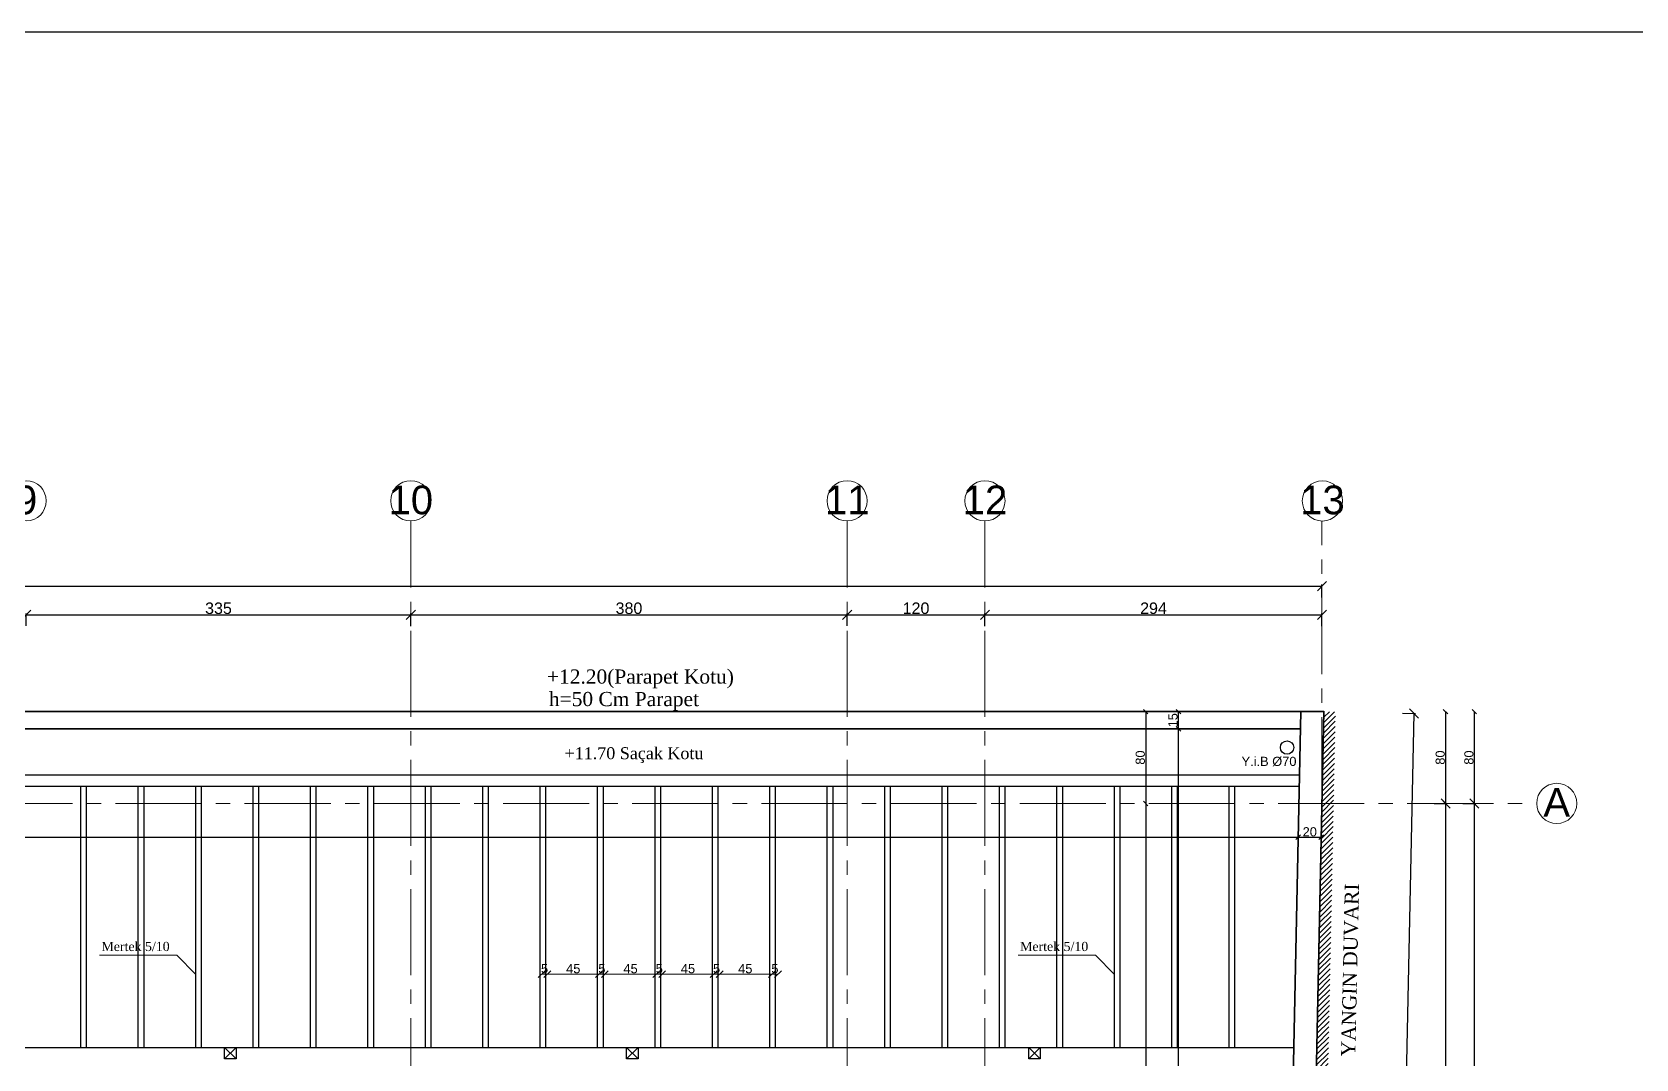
# Model space of a CAD drawing. Header units: centimetres. Extents: x 14449 to 53524, y -19051 to -10746.
# Drawn here: x 38664 to 40061, y -11641 to -10746 of the extents above; entities that cross this region are included whole.
import ezdxf

# ---------------------------------------------------------------- set-up
doc = ezdxf.new("R2010")
doc.units = ezdxf.units.CM
doc.linetypes.add('CENTER2', pattern=[112.5, 75, -12.5, 12.5, -12.5])
for name, color, linetype, lineweight in [('P-AKS', 255, 'Continuous', 5), ('P-ÖLÇÜ DIŞ', 245, 'Continuous', 9), ('P-ÖLÇÜ İÇ', 243, 'Continuous', 0), ('rtm-duv tugla', 22, 'Continuous', 35), ('rtm-mhl-yazı-malzeme', 7, 'Continuous', 13), ('rtm-plan katmanı-03', 233, 'Continuous', 30), ('rtm-plan katmanı-04', 33, 'Continuous', 25), ('rtm-sembol kot yazı', 7, 'Continuous', 20), ('rtm-sembol malzeme cizgisi', 242, 'Continuous', 20), ('rtm-sıva', 252, 'Continuous', 15), ('YG KULLANMA SOĞUK SUYU', 140, 'Continuous', 30), ('YG SOĞUK SU ÇAP', 140, 'Continuous', 25)]:
    doc.layers.add(name, color=color, linetype=linetype, lineweight=lineweight)
doc.styles.add('arial_1_18', font='arial.ttf', dxfattribs={"height": 0.2})
doc.styles.get("Standard").update_dxf_attribs({"font": 'arial.ttf'})
doc.styles.add('times new roman_1_18', font='times.ttf', dxfattribs={"height": 0.2})
doc.styles.add('VAZ-OLCU', font='times.ttf', dxfattribs={"height": 60})
doc.styles.add('ölçü', font='times.ttf', dxfattribs={"height": 10})
doc.dimstyles.new('DIŞ ÖLÇÜ', dxfattribs={"dimtxt": 10, "dimasz": 8, "dimexe": 1.25, "dimexo": 0.625, "dimtad": 1, "dimdec": 0, "dimtxsty": 'Standard', "dimblk": 'OBLIQUE', "dimcen": 2.5, "dimse1": 1, "dimse2": 1, "dimclrd": 256, "dimclrt": 256, "dimadec": 0, "dimazin": 0, "dimtfac": 1, "dimtdec": 0, "dimtmove": 0, "dimatfit": 3, "dimldrblk": 'OBLIQUE', "dimfxl": 1, "dimarcsym": 0})
doc.dimstyles.new('İÇ ÖLÇÜ', dxfattribs={"dimtxt": 8, "dimasz": 4, "dimexe": 1.25, "dimexo": 0.625, "dimtad": 1, "dimdec": 0, "dimtxsty": 'Standard', "dimblk": 'OBLIQUE', "dimcen": 2.5, "dimse1": 1, "dimse2": 1, "dimclrd": 256, "dimclrt": 256, "dimadec": 0, "dimazin": 0, "dimtfac": 1, "dimtdec": 0, "dimtmove": 1, "dimatfit": 3, "dimldrblk": 'OBLIQUE', "dimfxl": 1, "dimarcsym": 0})

# ---------------------------------------------------------------- blocks, each defined once
blk = doc.blocks.new('YTUJ7U')
at = {"layer": 'P-AKS', "linetype": 'CENTER2'}
blk.add_line((29135.6, -8800.5), (29135.6, -8554.6), dxfattribs=at)
for points in [[(28342.1, -9962.6), (28342.1, -8554.5)], [(28722.1, -9962.6), (28722.1, -8554.5)], [(28842.1, -9962.6), (28842.1, -8554.5)], [(25834.9, -8800.5), (29322.6, -8800.5)]]:
    blk.add_lwpolyline(points, dxfattribs=at)
at = {"layer": 'P-AKS', "linetype": 'Continuous'}
for centre in [(28007.1, -8537), (28342.1, -8537), (28722.1, -8537), (28842.1, -8537), (29136, -8537.1), (29340.1, -8800.5)]:
    blk.add_circle(centre, 17.5, dxfattribs=at)
at = {"layer": 'P-AKS', "linetype": 'Continuous', "style": 'arial_1_18'}
for s, p in [('9', (27997.4, -8548.7)), ('10', (28322.7, -8548.7)), ('11', (28702.7, -8548.7)), ('12', (28822.7, -8548.7)), ('13', (29116.6, -8548.7)), ('A', (29328.4, -8812.1))]:
    blk.add_text(s, height=25, dxfattribs=at).set_placement(p)
blk = doc.blocks.new('_Oblique')
at = {"color": 0, "linetype": 'ByBlock', "lineweight": -2}
blk.add_line((-0.5, -0.5), (0.5, 0.5), dxfattribs=at)
blk = doc.blocks.new('*D4239')
at = {"layer": 'Defpoints', "color": 0, "transparency": 16777216}
for p in [(39880.9, -11418.1), (39880.9, -11913.1), (39894.9, -11913.1)]:
    blk.add_point(p, dxfattribs=at)
at = {"layer": 'P-ÖLÇÜ DIŞ', "color": 0, "lineweight": -2, "transparency": 16777216}
for p, q in [((39884.9, -11418.1), (39896.1, -11418.1)), ((39884.9, -11913.1), (39896.1, -11913.1))]:
    blk.add_line(p, q, dxfattribs=at)
at = {"layer": 'P-ÖLÇÜ DIŞ', "lineweight": -2, "transparency": 16777216}
blk.add_line((39894.9, -11418.1), (39894.9, -11913.1), dxfattribs=at)
at = {"layer": 'P-ÖLÇÜ DIŞ', "lineweight": -2, "transparency": 16777216, "xscale": 8, "yscale": 8, "zscale": 8}
for p, rotation in [((39894.9, -11418.1), 90), ((39894.9, -11913.1), 270)]:
    blk.add_blockref('_Oblique', p, dxfattribs=dict(at, rotation=rotation))
at = {"layer": 'P-ÖLÇÜ DIŞ', "transparency": 16777216, "insert": (39889.1, -11665.6), "char_height": 10, "attachment_point": 5, "rotation": 90}
blk.add_mtext('495', dxfattribs=at)
blk = doc.blocks.new('*D4241')
at = {"layer": 'Defpoints', "color": 0, "transparency": 16777216}
for p in [(39905.9, -11418.1), (39905.9, -12308.1), (39919.9, -12308.1)]:
    blk.add_point(p, dxfattribs=at)
at = {"layer": 'P-ÖLÇÜ DIŞ', "color": 0, "lineweight": -2, "transparency": 16777216}
for p, q in [((39909.9, -11418.1), (39921.1, -11418.1)), ((39909.9, -12308.1), (39921.1, -12308.1))]:
    blk.add_line(p, q, dxfattribs=at)
at = {"layer": 'P-ÖLÇÜ DIŞ', "lineweight": -2, "transparency": 16777216}
blk.add_line((39919.9, -11418.1), (39919.9, -12308.1), dxfattribs=at)
at = {"layer": 'P-ÖLÇÜ DIŞ', "lineweight": -2, "transparency": 16777216, "xscale": 8, "yscale": 8, "zscale": 8}
for p, rotation in [((39919.9, -11418.1), 90), ((39919.9, -12308.1), 270)]:
    blk.add_blockref('_Oblique', p, dxfattribs=dict(at, rotation=rotation))
at = {"layer": 'P-ÖLÇÜ DIŞ', "transparency": 16777216, "insert": (39914.1, -11863.1), "char_height": 10, "attachment_point": 5, "rotation": 90}
blk.add_mtext('890', dxfattribs=at)
blk = doc.blocks.new('*D4246')
at = {"layer": 'Defpoints', "color": 0, "transparency": 16777216}
for p in [(39849.6, -11339.3), (39867.4, -11339.7), (39827.6, -12389.3)]:
    blk.add_point(p, dxfattribs=at)
at = {"layer": 'P-ÖLÇÜ DIŞ', "lineweight": -2, "transparency": 16777216}
blk.add_line((39845.4, -12389.7), (39867.4, -11339.7), dxfattribs=at)
at = {"layer": 'P-ÖLÇÜ DIŞ', "color": 0, "lineweight": -2, "transparency": 16777216}
for p, q in [((39857.4, -11339.5), (39868.7, -11339.7)), ((39835.4, -12389.5), (39846.7, -12389.7))]:
    blk.add_line(p, q, dxfattribs=at)
at = {"layer": 'P-ÖLÇÜ DIŞ', "lineweight": -2, "transparency": 16777216, "xscale": 8, "yscale": 8, "zscale": 8}
for p, rotation in [((39867.4, -11339.7), 88.79945212888856), ((39845.4, -12389.7), 268.7994521288886)]:
    blk.add_blockref('_Oblique', p, dxfattribs=dict(at, rotation=rotation))
at = {"layer": 'P-ÖLÇÜ DIŞ', "transparency": 16777216, "insert": (39850.7, -11864.6), "char_height": 10, "attachment_point": 5, "rotation": 88.7995}
blk.add_mtext('1050', dxfattribs=at)
blk = doc.blocks.new('*D4248')
at = {"layer": 'Defpoints', "color": 0, "transparency": 16777216}
for p in [(39787.2, -11228.8), (36700.8, -11241), (39787.2, -11241)]:
    blk.add_point(p, dxfattribs=at)
at = {"layer": 'P-ÖLÇÜ DIŞ', "color": 0, "lineweight": -2, "transparency": 16777216}
for p, q in [((36700.8, -11238.8), (36700.8, -11227.5)), ((39787.2, -11238.8), (39787.2, -11227.5))]:
    blk.add_line(p, q, dxfattribs=at)
at = {"layer": 'P-ÖLÇÜ DIŞ', "lineweight": -2, "transparency": 16777216}
blk.add_line((36700.8, -11228.8), (39787.2, -11228.8), dxfattribs=at)
at = {"layer": 'P-ÖLÇÜ DIŞ', "lineweight": -2, "transparency": 16777216, "xscale": 8, "yscale": 8, "zscale": 8, "rotation": 180}
blk.add_blockref('_Oblique', (36700.8, -11228.8), dxfattribs=at)
at = {"layer": 'P-ÖLÇÜ DIŞ', "lineweight": -2, "transparency": 16777216, "xscale": 8, "yscale": 8, "zscale": 8}
blk.add_blockref('_Oblique', (39787.2, -11228.8), dxfattribs=at)
at = {"layer": 'P-ÖLÇÜ DIŞ', "transparency": 16777216, "insert": (38244, -11223.1), "char_height": 10, "attachment_point": 5}
blk.add_mtext('3086', dxfattribs=at)
blk = doc.blocks.new('*D4256')
at = {"layer": 'Defpoints', "color": 0, "transparency": 16777216}
for p in [(38993.7, -11253.8), (38658.7, -11263.9), (38993.7, -11265.1)]:
    blk.add_point(p, dxfattribs=at)
at = {"layer": 'P-ÖLÇÜ DIŞ', "color": 0, "lineweight": -2, "transparency": 16777216}
for p, q in [((38658.7, -11263.3), (38658.7, -11252.5)), ((38993.7, -11263.8), (38993.7, -11252.5))]:
    blk.add_line(p, q, dxfattribs=at)
at = {"layer": 'P-ÖLÇÜ DIŞ', "lineweight": -2, "transparency": 16777216}
blk.add_line((38658.7, -11253.8), (38993.7, -11253.8), dxfattribs=at)
at = {"layer": 'P-ÖLÇÜ DIŞ', "lineweight": -2, "transparency": 16777216, "xscale": 8, "yscale": 8, "zscale": 8, "rotation": 180}
blk.add_blockref('_Oblique', (38658.7, -11253.8), dxfattribs=at)
at = {"layer": 'P-ÖLÇÜ DIŞ', "lineweight": -2, "transparency": 16777216, "xscale": 8, "yscale": 8, "zscale": 8}
blk.add_blockref('_Oblique', (38993.7, -11253.8), dxfattribs=at)
at = {"layer": 'P-ÖLÇÜ DIŞ', "transparency": 16777216, "insert": (38826.2, -11248.1), "char_height": 10, "attachment_point": 5}
blk.add_mtext('335', dxfattribs=at)
blk = doc.blocks.new('*D4257')
at = {"layer": 'Defpoints', "color": 0, "transparency": 16777216}
for p in [(39373.7, -11253.8), (38993.7, -11265.1), (39373.7, -11263.9)]:
    blk.add_point(p, dxfattribs=at)
at = {"layer": 'P-ÖLÇÜ DIŞ', "color": 0, "lineweight": -2, "transparency": 16777216}
for p, q in [((38993.7, -11263.8), (38993.7, -11252.5)), ((39373.7, -11263.3), (39373.7, -11252.5))]:
    blk.add_line(p, q, dxfattribs=at)
at = {"layer": 'P-ÖLÇÜ DIŞ', "lineweight": -2, "transparency": 16777216}
blk.add_line((38993.7, -11253.8), (39373.7, -11253.8), dxfattribs=at)
at = {"layer": 'P-ÖLÇÜ DIŞ', "lineweight": -2, "transparency": 16777216, "xscale": 8, "yscale": 8, "zscale": 8, "rotation": 180}
blk.add_blockref('_Oblique', (38993.7, -11253.8), dxfattribs=at)
at = {"layer": 'P-ÖLÇÜ DIŞ', "lineweight": -2, "transparency": 16777216, "xscale": 8, "yscale": 8, "zscale": 8}
blk.add_blockref('_Oblique', (39373.7, -11253.8), dxfattribs=at)
at = {"layer": 'P-ÖLÇÜ DIŞ', "transparency": 16777216, "insert": (39183.7, -11248.1), "char_height": 10, "attachment_point": 5}
blk.add_mtext('380', dxfattribs=at)
blk = doc.blocks.new('*D4258')
at = {"layer": 'Defpoints', "color": 0, "transparency": 16777216}
for p in [(39493.7, -11253.8), (39373.7, -11263.9), (39493.7, -11266.7)]:
    blk.add_point(p, dxfattribs=at)
at = {"layer": 'P-ÖLÇÜ DIŞ', "color": 0, "lineweight": -2, "transparency": 16777216}
for p, q in [((39373.7, -11263.3), (39373.7, -11252.5)), ((39493.7, -11263.8), (39493.7, -11252.5))]:
    blk.add_line(p, q, dxfattribs=at)
at = {"layer": 'P-ÖLÇÜ DIŞ', "lineweight": -2, "transparency": 16777216}
blk.add_line((39373.7, -11253.8), (39493.7, -11253.8), dxfattribs=at)
at = {"layer": 'P-ÖLÇÜ DIŞ', "lineweight": -2, "transparency": 16777216, "xscale": 8, "yscale": 8, "zscale": 8, "rotation": 180}
blk.add_blockref('_Oblique', (39373.7, -11253.8), dxfattribs=at)
at = {"layer": 'P-ÖLÇÜ DIŞ', "lineweight": -2, "transparency": 16777216, "xscale": 8, "yscale": 8, "zscale": 8}
blk.add_blockref('_Oblique', (39493.7, -11253.8), dxfattribs=at)
at = {"layer": 'P-ÖLÇÜ DIŞ', "transparency": 16777216, "insert": (39433.7, -11248.1), "char_height": 10, "attachment_point": 5}
blk.add_mtext('120', dxfattribs=at)
blk = doc.blocks.new('*D4259')
at = {"layer": 'Defpoints', "color": 0, "transparency": 16777216}
for p in [(39787.2, -11253.8), (39493.7, -11266.7), (39787.2, -11269)]:
    blk.add_point(p, dxfattribs=at)
at = {"layer": 'P-ÖLÇÜ DIŞ', "color": 0, "lineweight": -2, "transparency": 16777216}
for p, q in [((39493.7, -11263.8), (39493.7, -11252.5)), ((39787.2, -11263.8), (39787.2, -11252.5))]:
    blk.add_line(p, q, dxfattribs=at)
at = {"layer": 'P-ÖLÇÜ DIŞ', "lineweight": -2, "transparency": 16777216}
blk.add_line((39493.7, -11253.8), (39787.2, -11253.8), dxfattribs=at)
at = {"layer": 'P-ÖLÇÜ DIŞ', "lineweight": -2, "transparency": 16777216, "xscale": 8, "yscale": 8, "zscale": 8, "rotation": 180}
blk.add_blockref('_Oblique', (39493.7, -11253.8), dxfattribs=at)
at = {"layer": 'P-ÖLÇÜ DIŞ', "lineweight": -2, "transparency": 16777216, "xscale": 8, "yscale": 8, "zscale": 8}
blk.add_blockref('_Oblique', (39787.2, -11253.8), dxfattribs=at)
at = {"layer": 'P-ÖLÇÜ DIŞ', "transparency": 16777216, "insert": (39640.5, -11248.1), "char_height": 10, "attachment_point": 5}
blk.add_mtext('294', dxfattribs=at)
blk = doc.blocks.new('*D4278')
at = {"layer": 'Defpoints', "color": 0, "lineweight": 30, "transparency": 16777216}
for p in [(39884.9, -11338.1), (39884.9, -11418.1), (39894.9, -11418.1)]:
    blk.add_point(p, dxfattribs=at)
at = {"layer": 'P-ÖLÇÜ İÇ', "lineweight": -2, "transparency": 16777216}
blk.add_line((39894.9, -11338.1), (39894.9, -11418.1), dxfattribs=at)
at = {"layer": 'P-ÖLÇÜ İÇ', "lineweight": -2, "transparency": 16777216, "xscale": 4, "yscale": 4, "zscale": 4}
for p, rotation in [((39894.9, -11338.1), 90), ((39894.9, -11418.1), 270)]:
    blk.add_blockref('_Oblique', p, dxfattribs=dict(at, rotation=rotation))
at = {"layer": 'P-ÖLÇÜ İÇ', "transparency": 16777216, "insert": (39890.2, -11378.1), "char_height": 8, "attachment_point": 5, "rotation": 90}
blk.add_mtext('80', dxfattribs=at)
blk = doc.blocks.new('*D4279')
at = {"layer": 'Defpoints', "color": 0, "lineweight": 30, "transparency": 16777216}
for p in [(39909.9, -11338.1), (39909.9, -11418.1), (39919.9, -11418.1)]:
    blk.add_point(p, dxfattribs=at)
at = {"layer": 'P-ÖLÇÜ İÇ', "lineweight": -2, "transparency": 16777216}
blk.add_line((39919.9, -11338.1), (39919.9, -11418.1), dxfattribs=at)
at = {"layer": 'P-ÖLÇÜ İÇ', "lineweight": -2, "transparency": 16777216, "xscale": 4, "yscale": 4, "zscale": 4}
for p, rotation in [((39919.9, -11338.1), 90), ((39919.9, -11418.1), 270)]:
    blk.add_blockref('_Oblique', p, dxfattribs=dict(at, rotation=rotation))
at = {"layer": 'P-ÖLÇÜ İÇ', "transparency": 16777216, "insert": (39915.2, -11378.1), "char_height": 8, "attachment_point": 5, "rotation": 90}
blk.add_mtext('80', dxfattribs=at)
blk = doc.blocks.new('*D4656')
at = {"layer": 'Defpoints', "color": 0, "lineweight": 30, "transparency": 16777216}
for p in [(36720.2, -11447.5), (39766.6, -11447.5), (39766.6, -11447.9)]:
    blk.add_point(p, dxfattribs=at)
at = {"layer": 'P-ÖLÇÜ İÇ', "lineweight": -2, "transparency": 16777216}
blk.add_line((36720.2, -11447.5), (39766.6, -11447.5), dxfattribs=at)
at = {"layer": 'P-ÖLÇÜ İÇ', "lineweight": -2, "transparency": 16777216, "xscale": 4, "yscale": 4, "zscale": 4, "rotation": 180}
blk.add_blockref('_Oblique', (36720.2, -11447.5), dxfattribs=at)
at = {"layer": 'P-ÖLÇÜ İÇ', "lineweight": -2, "transparency": 16777216, "xscale": 4, "yscale": 4, "zscale": 4}
blk.add_blockref('_Oblique', (39766.6, -11447.5), dxfattribs=at)
at = {"layer": 'P-ÖLÇÜ İÇ', "transparency": 16777216, "insert": (38243.4, -11442.8), "char_height": 8, "attachment_point": 5}
blk.add_mtext('3046', dxfattribs=at)
blk = doc.blocks.new('*D4657')
at = {"layer": 'Defpoints', "color": 0, "lineweight": 30, "transparency": 16777216}
for p in [(39766.6, -11447.9), (39786.6, -11447.5), (39786.6, -11448.3)]:
    blk.add_point(p, dxfattribs=at)
at = {"layer": 'P-ÖLÇÜ İÇ', "lineweight": -2, "transparency": 16777216}
blk.add_line((39766.6, -11447.5), (39786.6, -11447.5), dxfattribs=at)
at = {"layer": 'P-ÖLÇÜ İÇ', "lineweight": -2, "transparency": 16777216, "xscale": 4, "yscale": 4, "zscale": 4, "rotation": 180}
blk.add_blockref('_Oblique', (39766.6, -11447.5), dxfattribs=at)
at = {"layer": 'P-ÖLÇÜ İÇ', "lineweight": -2, "transparency": 16777216, "xscale": 4, "yscale": 4, "zscale": 4}
blk.add_blockref('_Oblique', (39786.6, -11447.5), dxfattribs=at)
at = {"layer": 'P-ÖLÇÜ İÇ', "transparency": 16777216, "insert": (39776.6, -11442.8), "char_height": 8, "attachment_point": 5}
blk.add_mtext('20', dxfattribs=at)
blk = doc.blocks.new('*D4663')
at = {"layer": 'Defpoints', "color": 0, "lineweight": 30, "transparency": 16777216}
for p in [(39662.2, -11353.1), (39662.2, -11353.1), (39662.2, -12373.1)]:
    blk.add_point(p, dxfattribs=at)
at = {"layer": 'P-ÖLÇÜ İÇ', "lineweight": -2, "transparency": 16777216}
blk.add_line((39662.2, -12373.1), (39662.2, -11353.1), dxfattribs=at)
at = {"layer": 'P-ÖLÇÜ İÇ', "lineweight": -2, "transparency": 16777216, "xscale": 4, "yscale": 4, "zscale": 4}
for p, rotation in [((39662.2, -11353.1), 90), ((39662.2, -12373.1), 270)]:
    blk.add_blockref('_Oblique', p, dxfattribs=dict(at, rotation=rotation))
at = {"layer": 'P-ÖLÇÜ İÇ', "transparency": 16777216, "insert": (39657.5, -11863.1), "char_height": 8, "attachment_point": 5, "rotation": 90}
blk.add_mtext('1020', dxfattribs=at)
blk = doc.blocks.new('*D4664')
at = {"layer": 'Defpoints', "color": 0, "lineweight": 30, "transparency": 16777216}
for p in [(39662.2, -11338.1), (39662.2, -11338.1), (39662.2, -11353.1)]:
    blk.add_point(p, dxfattribs=at)
at = {"layer": 'P-ÖLÇÜ İÇ', "lineweight": -2, "transparency": 16777216}
blk.add_line((39662.2, -11353.1), (39662.2, -11338.1), dxfattribs=at)
at = {"layer": 'P-ÖLÇÜ İÇ', "lineweight": -2, "transparency": 16777216, "xscale": 4, "yscale": 4, "zscale": 4}
for p, rotation in [((39662.2, -11338.1), 90), ((39662.2, -11353.1), 270)]:
    blk.add_blockref('_Oblique', p, dxfattribs=dict(at, rotation=rotation))
at = {"layer": 'P-ÖLÇÜ İÇ', "transparency": 16777216, "insert": (39657.5, -11345.6), "char_height": 8, "attachment_point": 5, "rotation": 90}
blk.add_mtext('15', dxfattribs=at)
blk = doc.blocks.new('*D4665')
at = {"layer": 'Defpoints', "color": 0, "lineweight": 30, "transparency": 16777216}
for p in [(39621.3, -11338.1), (39621.3, -11418.1), (39633.7, -11418.1)]:
    blk.add_point(p, dxfattribs=at)
at = {"layer": 'P-ÖLÇÜ İÇ', "lineweight": -2, "transparency": 16777216}
blk.add_line((39633.7, -11338.1), (39633.7, -11418.1), dxfattribs=at)
at = {"layer": 'P-ÖLÇÜ İÇ', "lineweight": -2, "transparency": 16777216, "xscale": 4, "yscale": 4, "zscale": 4}
for p, rotation in [((39633.7, -11338.1), 90), ((39633.7, -11418.1), 270)]:
    blk.add_blockref('_Oblique', p, dxfattribs=dict(at, rotation=rotation))
at = {"layer": 'P-ÖLÇÜ İÇ', "transparency": 16777216, "insert": (39629, -11378.1), "char_height": 8, "attachment_point": 5, "rotation": 90}
blk.add_mtext('80', dxfattribs=at)
blk = doc.blocks.new('*D4666')
at = {"layer": 'Defpoints', "color": 0, "lineweight": 30, "transparency": 16777216}
for p in [(39621.3, -11418.1), (39633.7, -12308.1), (39633.7, -12308.1)]:
    blk.add_point(p, dxfattribs=at)
at = {"layer": 'P-ÖLÇÜ İÇ', "lineweight": -2, "transparency": 16777216}
blk.add_line((39633.7, -11418.1), (39633.7, -12308.1), dxfattribs=at)
at = {"layer": 'P-ÖLÇÜ İÇ', "lineweight": -2, "transparency": 16777216, "xscale": 4, "yscale": 4, "zscale": 4}
for p, rotation in [((39633.7, -11418.1), 90), ((39633.7, -12308.1), 270)]:
    blk.add_blockref('_Oblique', p, dxfattribs=dict(at, rotation=rotation))
at = {"layer": 'P-ÖLÇÜ İÇ', "transparency": 16777216, "insert": (39629, -11863.1), "char_height": 8, "attachment_point": 5, "rotation": 90}
blk.add_mtext('890', dxfattribs=at)
blk = doc.blocks.new('dikme.')
at = {"layer": 'rtm-plan katmanı-03'}
for p, q in [((25297.5, 7661.1), (25307.5, 7671.1)), ((25307.5, 7661.1), (25297.5, 7671.1))]:
    blk.add_line(p, q, dxfattribs=at)
blk.add_lwpolyline([(25307.5, 7671.1), (25307.5, 7661.1), (25297.5, 7661.1), (25297.5, 7671.1), (25307.5, 7671.1)], dxfattribs=at)

msp = doc.modelspace()

# ---------------------------------------------------------------- hatches: boundary and pattern name
at = {"layer": 'rtm-sıva'}
h = msp.add_hatch(dxfattribs=at)
h.set_pattern_fill('ANSI31', color=256)
h.set_pattern_definition([(45, (8926.9178, -2292.208), (-2.24506403, 2.24506403), [])])
h.paths.add_polyline_path([(39799, -11338.4), (39789, -11338), (39767.1, -12388.3), (39777.1, -12388.3)])

# ---------------------------------------------------------------- linework, layer by layer
at = {"color": 2, "lineweight": 25}
msp.add_lwpolyline([(53524.4, -10746.2), (16573.4, -10746.2)], dxfattribs=at)
at = {"layer": 'P-ÖLÇÜ İÇ', "color": 7}
for p, q in [((39107.6, -11566.7), (39112.7, -11566.7)), ((39112.7, -11566.7), (39157.6, -11566.7)), ((39157.6, -11566.7), (39162.7, -11566.7)), ((39162.7, -11566.7), (39207.5, -11566.7)), ((39207.5, -11566.7), (39212.6, -11566.7)), ((39212.6, -11566.7), (39257.5, -11566.7)), ((39257.5, -11566.7), (39262.6, -11566.7)), ((39262.6, -11566.7), (39308.3, -11566.7)), ((39308.3, -11566.7), (39313.4, -11566.7))]:
    msp.add_line(p, q, dxfattribs=at)
at = {"layer": 'rtm-duv tugla'}
for p, q in [((36702.5, -11338.1), (39788.9, -11338.1)), ((39768.9, -11338.1), (39746.9, -12388.1)), ((39788.9, -11338.1), (39766.9, -12388.1)), ((36722.2, -11353.1), (39768.6, -11353.1))]:
    msp.add_line(p, q, dxfattribs=at)
at = {"layer": 'rtm-plan katmanı-03'}
for points in [[(36721.3, -11393.1), (39767.8, -11393.1)], [(36721.1, -11403.1), (39767.6, -11403.1)], [(36716.3, -11630.6), (39762.6, -11630.6)]]:
    msp.add_lwpolyline(points, dxfattribs=at)
at = {"layer": 'rtm-plan katmanı-04'}
for p, q in [((38706.4, -11630.6), (38706.4, -11403.1)), ((38711.4, -11630.6), (38711.4, -11403.1)), ((38756.4, -11630.6), (38756.4, -11403.1)), ((38761.4, -11630.6), (38761.4, -11403.1)), ((38806.4, -11630.6), (38806.4, -11403.1)), ((38811.4, -11630.6), (38811.4, -11403.1)), ((38856.4, -11630.6), (38856.4, -11403.1)), ((38861.4, -11630.6), (38861.4, -11403.1)), ((38906.4, -11630.6), (38906.4, -11403.1)), ((38911.4, -11630.6), (38911.4, -11403.1)), ((38956.4, -11630.6), (38956.4, -11403.1)), ((38961.4, -11630.6), (38961.4, -11403.1)), ((39006.4, -11630.6), (39006.4, -11403.1)), ((39011.4, -11630.6), (39011.4, -11403.1)), ((39056.4, -11630.6), (39056.4, -11403.1)), ((39061.4, -11630.6), (39061.4, -11403.1)), ((39106.4, -11630.6), (39106.4, -11403.1)), ((39111.4, -11630.6), (39111.4, -11403.1)), ((39156.4, -11630.6), (39156.4, -11403.1)), ((39161.4, -11630.6), (39161.4, -11403.1)), ((39206.4, -11630.6), (39206.4, -11403.1)), ((39211.4, -11630.6), (39211.4, -11403.1)), ((39256.4, -11630.6), (39256.4, -11403.1)), ((39261.4, -11630.6), (39261.4, -11403.1)), ((39306.4, -11630.6), (39306.4, -11403.1)), ((39311.4, -11630.6), (39311.4, -11403.1)), ((39356.4, -11630.6), (39356.4, -11403.1)), ((39361.4, -11630.6), (39361.4, -11403.1)), ((39406.4, -11630.6), (39406.4, -11403.1)), ((39411.4, -11630.6), (39411.4, -11403.1)), ((39456.4, -11630.6), (39456.4, -11403.1)), ((39461.4, -11630.6), (39461.4, -11403.1)), ((39506.4, -11630.6), (39506.4, -11403.1)), ((39511.4, -11630.6), (39511.4, -11403.1)), ((39556.4, -11630.6), (39556.4, -11403.1)), ((39561.4, -11630.6), (39561.4, -11403.1)), ((39606.4, -11630.6), (39606.4, -11403.1)), ((39611.4, -11630.6), (39611.4, -11403.1)), ((39656.4, -11630.6), (39656.4, -11403.1)), ((39661.4, -11630.6), (39661.4, -11403.1)), ((39706.4, -11630.6), (39706.4, -11403.1)), ((39711.4, -11630.6), (39711.4, -11403.1))]:
    msp.add_line(p, q, dxfattribs=at)
at = {"layer": 'rtm-sembol malzeme cizgisi'}
for points in [[(38806.4, -11567), (38789.9, -11550.2), (38722.7, -11550.2)], [(39606.4, -11567), (39589.9, -11550.2), (39522.7, -11550.2)]]:
    msp.add_lwpolyline(points, dxfattribs=at)
at = {"layer": 'YG KULLANMA SOĞUK SUYU', "color": 3, "lineweight": 25}
msp.add_circle((39756.8, -11369.4), 5.81, dxfattribs=at)

# ---------------------------------------------------------------- block references
at = {"color": 3, "lineweight": 30}
for p in [(13534, -19301.7), (13884.1, -19301.7), (14234.3, -19301.7)]:
    msp.add_blockref('dikme.', p, dxfattribs=at)
at = {"layer": 'P-ÖLÇÜ İÇ', "color": 7, "xscale": 6, "yscale": 6, "zscale": 6}
for p, rotation in [((39107.6, -11566.7), 180), ((39112.7, -11566.7), 179.9999999999896), ((39157.6, -11566.7), 179.9999999999896), ((39162.7, -11566.7), 179.9999999999896), ((39207.5, -11566.7), 179.9999999999896), ((39212.6, -11566.7), 179.9999999999896), ((39257.5, -11566.7), 179.9999999999896), ((39262.6, -11566.7), 180), ((39308.3, -11566.7), 179.9999999999896)]:
    msp.add_blockref('_Oblique', p, dxfattribs=dict(at, rotation=rotation))
for p in [(39112.7, -11566.7), (39157.6, -11566.7), (39162.7, -11566.7), (39207.5, -11566.7), (39212.6, -11566.7), (39257.5, -11566.7), (39262.6, -11566.7), (39308.3, -11566.7), (39313.4, -11566.7)]:
    msp.add_blockref('_Oblique', p, dxfattribs=at)
at = {"layer": 'rtm-sıva'}
msp.add_blockref('YTUJ7U', (10651.6, -2617.5), dxfattribs=at)

# ---------------------------------------------------------------- texts
at = {"layer": 'P-ÖLÇÜ İÇ', "color": 7, "char_height": 8, "attachment_point": 5}
for s, insert in [('5', (39110.2, -11562)), ('45', (39135.2, -11562)), ('5', (39160.1, -11562)), ('45', (39185.1, -11562)), ('5', (39210.1, -11562)), ('45', (39235.1, -11562)), ('5', (39260, -11562)), ('45', (39285, -11562)), ('5', (39310.8, -11562))]:
    msp.add_mtext(s, dxfattribs=dict(at, insert=insert))
at = {"layer": 'rtm-mhl-yazı-malzeme', "style": 'ölçü'}
for s, p in [('+12.20(Parapet Kotu)', (39112.3, -11313.7)), ('h=50 Cm Parapet', (39114, -11333.3))]:
    msp.add_text(s, height=12.346, dxfattribs=at).set_placement(p)
at = {"layer": 'rtm-mhl-yazı-malzeme', "lineweight": 30, "style": 'ölçü'}
msp.add_text('YANGIN DUVARI', height=12.346, rotation=88.7386, dxfattribs=at).set_placement((39816.2, -11638.6))
at = {"layer": 'rtm-mhl-yazı-malzeme', "char_height": 8, "attachment_point": 1, "style": 'times new roman_1_18'}
for insert in [(38724.3, -11538.6), (39524.3, -11538.6)]:
    msp.add_mtext_dynamic_manual_height_columns('Mertek 5/10', width=96.239, gutter_width=10, heights=[0], dxfattribs=dict(at, insert=insert))
at = {"layer": 'rtm-sembol kot yazı', "style": 'VAZ-OLCU'}
msp.add_text('+11.70 Saçak Kotu', height=10.4, dxfattribs=at).set_placement((39127.6, -11379.5, -91.9))
at = {"layer": 'YG SOĞUK SU ÇAP', "color": 5, "lineweight": 25}
msp.add_text(' Y.i.B %%C70', height=7.994, rotation=359.9703, dxfattribs=at).set_placement((39714.1, -11385.4))

# ---------------------------------------------------------------- dimensions: what is measured, and where the dimension line sits
at = {"layer": 'P-ÖLÇÜ DIŞ'}
for base, p1, p2, override, picture, middle in [((39787.2, -11228.8), (36700.8, -11241), (39787.2, -11241), {"dimse1": 0, "dimse2": 0, "dimfxl": 10, "dimfxlon": 1}, '*D4248', (38244, -11223.1)), ((38993.7, -11253.8), (38658.7, -11263.9), (38993.7, -11265.1), {"dimse1": 0, "dimse2": 0, "dimtmove": 1, "dimfxl": 10, "dimfxlon": 1}, '*D4256', (38826.2, -11248.1)), ((39373.7, -11253.8), (38993.7, -11265.1), (39373.7, -11263.9), {"dimse1": 0, "dimse2": 0, "dimtmove": 1, "dimfxl": 10, "dimfxlon": 1}, '*D4257', (39183.7, -11248.1)), ((39493.7, -11253.8), (39373.7, -11263.9), (39493.7, -11266.7), {"dimse1": 0, "dimse2": 0, "dimtmove": 1, "dimfxl": 10, "dimfxlon": 1}, '*D4258', (39433.7, -11248.1)), ((39787.2194, -11253.7966), (39493.7191, -11266.6644), (39787.2194, -11269.0046), {"dimse1": 0, "dimse2": 0, "dimtmove": 1, "dimfxl": 10, "dimfxlon": 1}, '*D4259', (39640.4692, -11248.0659))]:
    dim = msp.add_linear_dim(base=base, p1=p1, p2=p2, dimstyle='DIŞ ÖLÇÜ', override=override, dxfattribs=at)
    dim.commit()
    dim.dimension.update_dxf_attribs({"geometry": picture, "text_midpoint": middle})
dim = msp.add_aligned_dim(p1=(39827.6, -12389.3), p2=(39849.6, -11339.3), distance=-17.8, dimstyle='DIŞ ÖLÇÜ', override={"dimse1": 0, "dimse2": 0, "dimfxl": 10, "dimfxlon": 1}, dxfattribs=at)
dim.commit()
dim.dimension.update_dxf_attribs({"geometry": '*D4246', "text_midpoint": (39850.7, -11864.6)})
for base, p1, p2, picture, middle in [((39894.9, -11913.1), (39880.9, -11418.1), (39880.9, -11913.1), '*D4239', (39889.1, -11665.6)), ((39919.9, -12308.1), (39905.9, -11418.1), (39905.9, -12308.1), '*D4241', (39914.1, -11863.1))]:
    dim = msp.add_linear_dim(base=base, p1=p1, p2=p2, angle=90, dimstyle='DIŞ ÖLÇÜ', override={"dimse1": 0, "dimse2": 0, "dimfxl": 10, "dimfxlon": 1}, dxfattribs=at)
    dim.commit()
    dim.dimension.update_dxf_attribs({"geometry": picture, "text_midpoint": middle})
at = {"layer": 'P-ÖLÇÜ İÇ'}
for base, p1, p2, picture, middle in [((39633.7, -11418.1), (39621.3, -11338.1), (39621.3, -11418.1), '*D4665', (39629, -11378.1)), ((39662.2, -11338.1), (39662.2, -11353.1), (39662.2, -11338.1), '*D4664', (39657.5, -11345.6)), ((39894.9, -11418.1), (39884.9, -11338.1), (39884.9, -11418.1), '*D4278', (39890.2, -11378.1)), ((39919.9, -11418.1), (39909.9, -11338.1), (39909.9, -11418.1), '*D4279', (39915.2, -11378.1)), ((39662.2, -11353.1), (39662.2, -12373.1), (39662.2, -11353.1), '*D4663', (39657.5, -11863.1)), ((39633.7, -12308.1), (39621.3, -11418.1), (39633.7, -12308.1), '*D4666', (39629, -11863.1))]:
    dim = msp.add_linear_dim(base=base, p1=p1, p2=p2, angle=90, dimstyle='İÇ ÖLÇÜ', dxfattribs=at)
    dim.commit()
    dim.dimension.update_dxf_attribs({"geometry": picture, "text_midpoint": middle})
for base, p1, p2, picture, middle in [((39766.6, -11447.5), (36720.2, -11447.5), (39766.6, -11447.9), '*D4656', (38243.4, -11442.8)), ((39786.6, -11447.5), (39766.6, -11447.9), (39786.6, -11448.3), '*D4657', (39776.6, -11442.8))]:
    dim = msp.add_linear_dim(base=base, p1=p1, p2=p2, dimstyle='İÇ ÖLÇÜ', dxfattribs=at)
    dim.commit()
    dim.dimension.update_dxf_attribs({"geometry": picture, "text_midpoint": middle})

doc.saveas('drawing.dxf')
